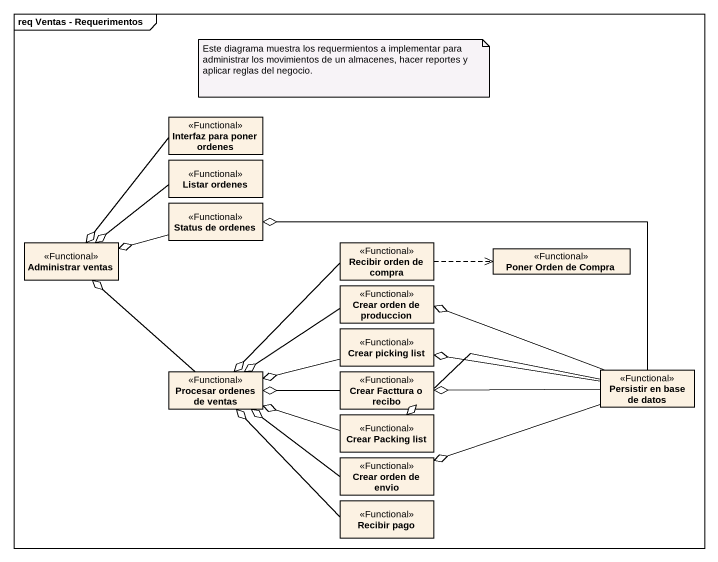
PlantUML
@startuml
mainframe req Ventas - Requerimentos
hide circle
hide empty members
class "Interfaz para poner ordenes" as Interfaz_para_poner_ordenes <<Functional>>
class "Listar ordenes" as Listar_ordenes <<Functional>>
class "Status de ordenes" as Status_de_ordenes <<Functional>>
class "Administrar ventas" as Administrar_ventas <<Functional>>
class "Recibir orden de compra" as Recibir_orden_de_compra <<Functional>>
class "Poner Orden de Compra" as Poner_Orden_de_Compra <<Functional>>
class "Crear orden de produccion" as Crear_orden_de_produccion <<Functional>>
class "Crear picking list" as Crear_picking_list <<Functional>>
class "Procesar ordenes de ventas" as Procesar_ordenes_de_ventas <<Functional>>
class "Crear Facttura o recibo" as Crear_Facttura_o_recibo <<Functional>>
class "Persistir en base de datos" as Persistir_en_base_de_datos <<Functional>>
class "Crear Packing list" as Crear_Packing_list <<Functional>>
class "Crear orden de envio" as Crear_orden_de_envio <<Functional>>
class "Recibir pago" as Recibir_pago <<Functional>>
Interfaz_para_poner_ordenes --o Administrar_ventas
Listar_ordenes -left-o Administrar_ventas
Status_de_ordenes -left-o Administrar_ventas
Recibir_orden_de_compra .right.> Poner_Orden_de_Compra
Recibir_orden_de_compra --o Procesar_ordenes_de_ventas
Crear_orden_de_produccion -left-o Procesar_ordenes_de_ventas
Crear_picking_list -left-o Procesar_ordenes_de_ventas
Procesar_ordenes_de_ventas -up-o Administrar_ventas
Crear_Facttura_o_recibo -left-o Procesar_ordenes_de_ventas
Persistir_en_base_de_datos -left-o Status_de_ordenes
Persistir_en_base_de_datos -left-o Crear_orden_de_produccion
Persistir_en_base_de_datos -left-o Crear_picking_list
Persistir_en_base_de_datos -left-o Crear_Facttura_o_recibo
Persistir_en_base_de_datos -left-o Crear_Packing_list
Persistir_en_base_de_datos -left-o Crear_orden_de_envio
Crear_Packing_list -left-o Procesar_ordenes_de_ventas
Crear_orden_de_envio -left-o Procesar_ordenes_de_ventas
Recibir_pago -up-o Procesar_ordenes_de_ventas
note as N1
  Este diagrama muestra los requermientos a implementar para administrar los movimientos de un almacenes, hacer reportes y aplicar reglas del negocio.
end note
@enduml
